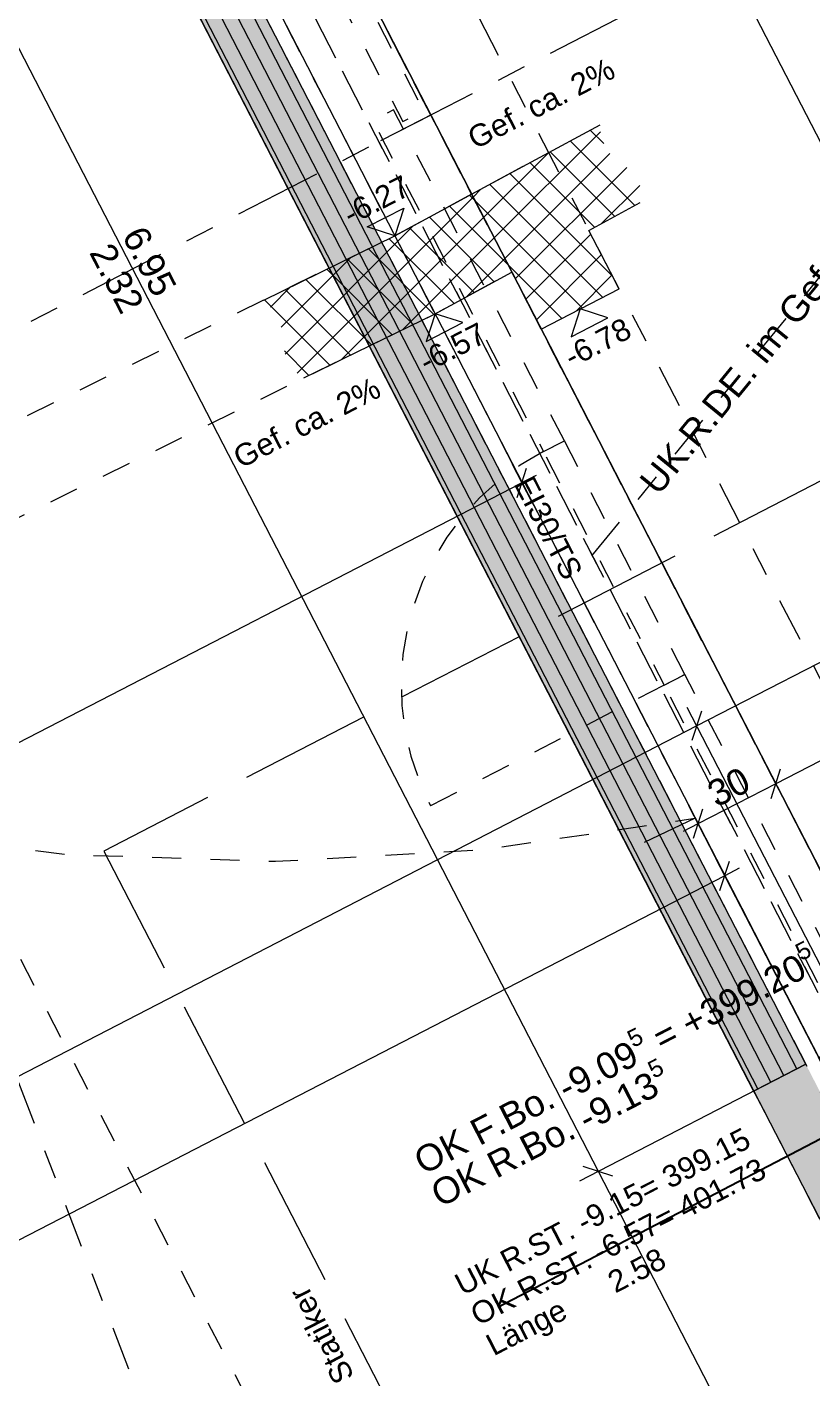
# Model space of a CAD drawing. Header units: metres. Extents: x 2688579.7 to 2688666, y 1281656.9 to 1281721.4.
# Drawn here: x 2688623.406 to 2688626.093, y 1281679.49 to 1281684.114 of the extents above; entities that cross this region are included whole.
import ezdxf

# ---------------------------------------------------------------- set-up
doc = ezdxf.new("R2010")
doc.units = ezdxf.units.M
for name, pattern in [('Achsen 1_200', [0.15000000000000002, 0.07500000000000001, -0.025, 0, -0.05]), ('Punkt 1mm', [0.05, 0, -0.05]), ('Strich 1_0.5mm', [0.07500000000000001, 0.05, -0.025]), ('Strich 2_1mm', [0.15000000000000002, 0.1, -0.05]), ('Strich 9_3mm', [0.6, 0.45, -0.15]), ('Strichpunkt 3_1_1mm Achsen', [0.25, 0.15, -0.05, 0, -0.05]), ('Strichpunkt 6_2_2mm Schnitt', [0.5, 0.3, -0.1, 0, -0.1])]:
    doc.linetypes.add(name, pattern=pattern)
for name, color, linetype in [('00 11 Geometer', 7, 'Continuous'), ('00 70 Hilfskonstruktionen', 7, 'Continuous'), ('00 73 Schnittlinien', 7, 'Continuous'), ('00 80 Plangrafik', 7, 'Continuous'), ('01 13 IW tragend', 7, 'Continuous'), ('02 11 Fundamente', 7, 'Continuous'), ('02 12 Unterzüge_Deckenabsätze', 7, 'Continuous'), ('03 14 Rampen', 7, 'Continuous'), ('07 12 Bemassung innen', 7, 'Continuous'), ('07 13 Höhenkoten', 7, 'Continuous'), ('08 11 Beschriftung allgemein', 7, 'Continuous'), ('09 11 Raumdefinitionen.SIA 416', 7, 'Continuous')]:
    doc.layers.add(name, color=color, linetype=linetype)
doc.styles.add('ERSTELLTER_STIL_1', font='arial.ttf')
doc.styles.add('ERSTELLTER_STIL_2', font='')
doc.styles.get("Standard").update_dxf_attribs({"font": 'arial.ttf'})
doc.styles.get('ERSTELLTER_STIL_2').set_extended_font_data('Arial', italic=True)
doc.dimstyles.new('ERSTELLTER_STIL__1', dxfattribs={"dimtxt": 0.08999999761581422, "dimasz": 0.07125000000000001, "dimexe": 0.18, "dimexo": 0.0625, "dimgap": 0.09, "dimtad": 1, "dimzin": 0, "dimdsep": 46, "dimtxsty": 'ERSTELLTER_STIL_2', "dimblk": 'ARROWHEAD_6', "dimblk1": 'ARROWHEAD_6', "dimblk2": 'ARROWHEAD_6', "dimcen": 0.09, "dimse1": 1, "dimse2": 1, "dimclrd": 256, "dimclre": 256, "dimclrt": 256, "dimazin": 0, "dimtfac": 1, "dimtdec": 4, "dimtmove": 0, "dimatfit": 3, "dimfxl": 1, "dimtolj": 1, "dimtzin": 0, "dimarcsym": 0})
doc.dimstyles.new('ERSTELLTER_STIL__19', dxfattribs={"dimtxt": 0.18, "dimasz": 0.1824, "dimexe": 0.18, "dimexo": 0.0625, "dimgap": 0.09, "dimtad": 0, "dimtih": 1, "dimtoh": 1, "dimdec": 4, "dimzin": 0, "dimdsep": 46, "dimtxsty": 'Standard', "dimcen": 0.09, "dimadec": 0, "dimazin": 0, "dimtfac": 1, "dimtdec": 4, "dimtmove": 0, "dimatfit": 3, "dimldrblk": 'ARROWHEAD_12', "dimfxl": 1, "dimtolj": 1, "dimtzin": 0, "dimarcsym": 0})
doc.dimstyles.new('ERSTELLTER_STIL__2', dxfattribs={"dimtxt": 0.08999999761581422, "dimasz": 0.07125000000000001, "dimexe": 0.18, "dimexo": 0.05, "dimgap": 0.09, "dimtad": 1, "dimzin": 0, "dimdsep": 46, "dimtxsty": 'ERSTELLTER_STIL_1', "dimblk": 'ARROWHEAD_6', "dimblk1": 'ARROWHEAD_6', "dimblk2": 'ARROWHEAD_6', "dimcen": 0.09, "dimclrd": 7, "dimclre": 7, "dimclrt": 7, "dimazin": 0, "dimtfac": 1, "dimtdec": 4, "dimtmove": 0, "dimatfit": 3, "dimfxl": 1, "dimtolj": 1, "dimtzin": 0, "dimarcsym": 0})
pattern_1 = [(44.99999999999999, (-190.4483196355036, -7.138988810048026), (-0.05303300858899104, 0.05303300858899108), []), (135.0000000000002, (-190.4483196355036, -7.138988810048026), (0.0530330085889909, 0.05303300858899123), [])]

# ---------------------------------------------------------------- blocks, each defined once
blk = doc.blocks.new('*D110')
at = {"layer": '07 12 Bemassung innen', "color": 7, "linetype": 'Continuous', "lineweight": 5, "transparency": 16777216}
for p, q in [((227.3783098415156, 29.83411601767645), (233.2878005992614, 32.88388098017178)), ((223.2904505576122, 27.72445707636765), (227.3783098415156, 29.83411601767644)), ((224.4828210036997, 25.4140160366102), (223.2582046885221, 27.78693948655546)), ((219.0591285540936, 25.54076001677718), (223.2904505576122, 27.72445707636765))]:
    blk.add_line(p, q, dxfattribs=at)
at = {"layer": '07 12 Bemassung innen', "color": 7, "linetype": 'Continuous', "lineweight": 18, "transparency": 16777216}
for p, q in [((227.3944359967678, 29.88463776662464), (227.3621836862635, 29.78359426872826)), ((223.3065767128643, 27.77497882531584), (223.27432440236, 27.67393532741946))]:
    blk.add_line(p, q, dxfattribs=at)
at = {"layer": '07 12 Bemassung innen', "color": 7, "lineweight": 18, "transparency": 16777216, "insert": (225.2197320162896, 28.74037471164831), "char_height": 0.08999999761581422, "attachment_point": 7, "rotation": 27.29731528547218, "style": 'ERSTELLTER_STIL_1'}
blk.add_mtext('\\A1;{\\pql;\\fArial|b0|i0|c0|p38;4.60}', dxfattribs=at)
blk = doc.blocks.new('ARROWHEAD_6')
at = {"color": 0, "linetype": 'Continuous', "lineweight": 0}
for p, q in [((0, 0), (-1, 0)), ((-0.5, -0.5), (0.5, 0.5))]:
    blk.add_line(p, q, dxfattribs=at)
blk = doc.blocks.new('*D111')
at = {"layer": '07 12 Bemassung innen', "color": 7, "linetype": 'Continuous', "lineweight": 5, "transparency": 16777216}
for p, q in [((233.2878005992614, 32.88388098017178), (240.8856666908548, 36.80498124849881)), ((233.9298526917144, 31.63978481112208), (233.2555547301713, 32.94636339035959)), ((227.3783098415156, 29.83411601767645), (233.2878005992614, 32.88388098017178)), ((227.4105557106057, 29.77163360748863), (225.8878569220695, 32.72214767278322))]:
    blk.add_line(p, q, dxfattribs=at)
at = {"layer": '07 12 Bemassung innen', "color": 7, "linetype": 'Continuous', "lineweight": 18, "transparency": 16777216}
for p, q in [((233.3039267545135, 32.93440272911997), (233.2716744440092, 32.83335923122359)), ((227.3944359967678, 29.88463776662464), (227.3621836862635, 29.78359426872826))]:
    blk.add_line(p, q, dxfattribs=at)
at = {"layer": '07 12 Bemassung innen', "color": 7, "lineweight": 18, "transparency": 16777216, "insert": (230.2184070371142, 31.32008666355038), "char_height": 0.08999999761581422, "attachment_point": 7, "rotation": 27.29731528547218, "style": 'ERSTELLTER_STIL_1'}
blk.add_mtext('\\A1;{\\pql;\\fArial|b0|i0|c0|p38;6.65}', dxfattribs=at)
blk = doc.blocks.new('*D112')
at = {"layer": '07 12 Bemassung innen', "color": 7, "linetype": 'Continuous', "lineweight": 5, "transparency": 16777216}
for p, q in [((240.8856666908548, 36.80498124849881), (246.1277193206073, 39.51029530975206)), ((241.527718849225, 35.56088495172227), (240.8534208217647, 36.86746365868662)), ((233.2878005992614, 32.88388098017178), (240.8856666908548, 36.80498124849881))]:
    blk.add_line(p, q, dxfattribs=at)
at = {"layer": '07 12 Bemassung innen', "color": 7, "linetype": 'Continuous', "lineweight": 18, "transparency": 16777216}
for p, q in [((240.9017928461069, 36.855502997447), (240.8695405356026, 36.75445949955063)), ((233.3039267545135, 32.93440272911997), (233.2716744440092, 32.83335923122359))]:
    blk.add_line(p, q, dxfattribs=at)
at = {"layer": '07 12 Bemassung innen', "color": 7, "lineweight": 18, "transparency": 16777216, "insert": (236.9720854617837, 34.80551927896156), "char_height": 0.08999999761581422, "attachment_point": 7, "rotation": 27.29731528547218, "style": 'ERSTELLTER_STIL_1'}
blk.add_mtext('\\A1;{\\pql;\\fArial|b0|i0|c0|p38;8.55}', dxfattribs=at)
blk = doc.blocks.new('*D199')
at = {"layer": '07 12 Bemassung innen', "color": 7, "linetype": 'Continuous', "lineweight": 5, "transparency": 16777216}
for p, q in [((234.987255105768, 32.41054886977534), (231.8002669583779, 38.58593501584942)), ((235.0497375154647, 32.44279473981705), (234.0158634036536, 31.909233847867)), ((235.2165591238365, 31.96622940860028), (234.987255105768, 32.41054886977534)), ((235.2790415335332, 31.998475278642), (234.2451675799462, 31.46491446834808)), ((237.0051177236411, 28.50056229975977), (235.2165591238365, 31.96622940860029))]:
    blk.add_line(p, q, dxfattribs=at)
at = {"layer": '07 12 Bemassung innen', "color": 7, "linetype": 'Continuous', "lineweight": 18, "transparency": 16777216}
for p, q in [((234.9367333565742, 32.42667502425799), (235.0377768549618, 32.39442271529269)), ((235.1660373746427, 31.98235556308293), (235.2670808730303, 31.95010325411764))]:
    blk.add_line(p, q, dxfattribs=at)
at = {"layer": '07 12 Bemassung innen', "color": 7, "lineweight": 18, "transparency": 16777216, "insert": (235.0865808825802, 32.25733579710778), "char_height": 0.08999999761581422, "attachment_point": 7, "rotation": 297.29731615814643, "style": 'ERSTELLTER_STIL_1'}
blk.add_mtext('\\A1;{\\pql;\\fArial|b0|i0|c0|p38;50}', dxfattribs=at)
blk = doc.blocks.new('*D200')
at = {"layer": '07 12 Bemassung innen', "color": 7, "linetype": 'Continuous', "lineweight": 5, "transparency": 16777216}
for p, q in [((231.8627493680746, 38.61818088589112), (231.0954670252013, 38.22220245238162)), ((234.987255105768, 32.41054886977534), (231.8002669583779, 38.58593501584942)), ((235.0497375154647, 32.44279473981705), (234.0158634036536, 31.909233847867))]:
    blk.add_line(p, q, dxfattribs=at)
at = {"layer": '07 12 Bemassung innen', "color": 7, "linetype": 'Continuous', "lineweight": 18, "transparency": 16777216}
for p, q in [((231.7497452091841, 38.60206117033206), (231.8507887075717, 38.56980886136677)), ((234.9367333565742, 32.42667502425799), (235.0377768549618, 32.39442271529269))]:
    blk.add_line(p, q, dxfattribs=at)
at = {"layer": '07 12 Bemassung innen', "color": 7, "lineweight": 18, "transparency": 16777216, "char_height": 0.08999999761581422, "attachment_point": 7, "rotation": 297.29731615814643, "style": 'ERSTELLTER_STIL_1'}
for s, insert in [('\\A1;{\\pql;\\fArial|b0|i0|c0|p38;6.95}', (233.354849192288, 35.61289013585665)), ('\\A1;{\\pql;\\fArial|b0|i0|c0|p38;2.32}', (233.2428807170777, 35.55510553827267))]:
    blk.add_mtext(s, dxfattribs=dict(at, insert=insert))
blk = doc.blocks.new('*D201')
at = {"layer": '07 12 Bemassung innen', "color": 7, "linetype": 'Continuous', "lineweight": 5, "transparency": 16777216}
for p, q in [((229.7820342401431, 42.49663872459929), (229.6444487238214, 42.7632364187543)), ((229.8445166498398, 42.528884594641), (229.7195518304464, 42.46439285455759)), ((231.8002669583779, 38.58593501584942), (229.7820342401431, 42.49663872459929)), ((234.987255105768, 32.41054886977534), (231.8002669583779, 38.58593501584942))]:
    blk.add_line(p, q, dxfattribs=at)
at = {"layer": '07 12 Bemassung innen', "color": 7, "linetype": 'Continuous', "lineweight": 18, "transparency": 16777216}
for p, q in [((229.7315124909493, 42.51276487908194), (229.8325559893369, 42.48051257011664)), ((231.7497452091841, 38.60206117033206), (231.8507887075717, 38.56980886136677))]:
    blk.add_line(p, q, dxfattribs=at)
at = {"layer": '07 12 Bemassung innen', "color": 7, "lineweight": 18, "transparency": 16777216, "insert": (230.7522387553067, 40.65593506614773), "char_height": 0.08999999761581422, "attachment_point": 7, "rotation": 297.29731615814643, "style": 'ERSTELLTER_STIL_1'}
blk.add_mtext('\\A1;{\\pql;\\fArial|b0|i0|c0|p38;4.40}', dxfattribs=at)
blk = doc.blocks.new('*D253')
at = {"layer": '07 12 Bemassung innen', "color": 7, "linetype": 'Continuous', "lineweight": 5, "transparency": 16777216}
for p, q in [((246.1320045060726, 39.17490660819674), (241.1565435321994, 36.60717484593005)), ((241.1242976621576, 36.66965725562672), (241.775664236972, 35.40751257980838)), ((241.1565435321994, 36.60717484593006), (240.8899519175262, 36.46959246710231)), ((240.8577060474845, 36.53207487679899), (241.5090704681907, 35.26993437496863)), ((240.8899519175262, 36.4695924671023), (233.5586846151991, 32.68607813371619))]:
    blk.add_line(p, q, dxfattribs=at)
at = {"layer": '07 12 Bemassung innen', "color": 7, "linetype": 'Continuous', "lineweight": 18, "transparency": 16777216}
for p, q in [((241.1404173777167, 36.55665309673626), (241.172669686682, 36.65769659512387)), ((240.8738257630436, 36.4190707179085), (240.9060780720089, 36.52011421629611))]:
    blk.add_line(p, q, dxfattribs=at)
at = {"layer": '07 12 Bemassung innen', "color": 7, "lineweight": 18, "transparency": 16777216, "insert": (240.9543010669429, 36.52305742429411), "char_height": 0.08999999761581422, "attachment_point": 7, "rotation": 27.297316158146444, "style": 'ERSTELLTER_STIL_1'}
blk.add_mtext('\\A1;{\\pql;\\fArial|b0|i0|c0|p38;30}', dxfattribs=at)
blk = doc.blocks.new('*D254')
at = {"layer": '07 12 Bemassung innen', "color": 7, "linetype": 'Continuous', "lineweight": 18, "transparency": 16777216}
for p, q in [((240.8738257630436, 36.4190707179085), (240.9060780720089, 36.52011421629611)), ((233.5425584607165, 32.63555638452238), (233.5748107696817, 32.73659988290999))]:
    blk.add_line(p, q, dxfattribs=at)
at = {"layer": '07 12 Bemassung innen', "color": 7, "linetype": 'Continuous', "lineweight": 5, "transparency": 16777216}
for p, q in [((240.8899519175262, 36.4695924671023), (233.5586846151991, 32.68607813371619)), ((233.5264387451574, 32.74856054341286), (234.1778052476878, 31.48641600765827)), ((233.5586846151991, 32.68607813371619), (233.2920858856553, 32.54849208305188))]:
    blk.add_line(p, q, dxfattribs=at)
at = {"layer": '07 12 Bemassung innen', "color": 7, "lineweight": 18, "transparency": 16777216, "insert": (237.1096700704393, 34.53892345645551), "char_height": 0.08999999761581422, "attachment_point": 7, "rotation": 27.297316158146444, "style": 'ERSTELLTER_STIL_1'}
blk.add_mtext('\\A1;{\\pql;\\fArial|b0|i0|c0|p38;8.25}', dxfattribs=at)
blk = doc.blocks.new('*D255')
at = {"layer": '07 12 Bemassung innen', "color": 7, "linetype": 'Continuous', "lineweight": 5, "transparency": 16777216}
for p, q in [((233.5264387451574, 32.74856054341286), (234.1778052476878, 31.48641600765827)), ((233.5586846151991, 32.68607813371619), (233.2920858856553, 32.54849208305188)), ((233.2598400156135, 32.61097449274855), (233.9112043106801, 31.34883423436844)), ((233.2920858856553, 32.54849208305188), (233.2420999578979, 32.52269538701851))]:
    blk.add_line(p, q, dxfattribs=at)
at = {"layer": '07 12 Bemassung innen', "color": 7, "linetype": 'Continuous', "lineweight": 18, "transparency": 16777216}
for p, q in [((233.5425584607165, 32.63555638452238), (233.5748107696817, 32.73659988290999)), ((233.3082120401379, 32.59901383224568), (233.2759597311726, 32.49797033385807))]:
    blk.add_line(p, q, dxfattribs=at)
at = {"layer": '07 12 Bemassung innen', "color": 7, "lineweight": 18, "transparency": 16777216, "insert": (233.3564385925072, 32.60195887616197), "char_height": 0.08999999761581422, "attachment_point": 7, "rotation": 27.297316158146444, "style": 'ERSTELLTER_STIL_1'}
blk.add_mtext('\\A1;{\\pql;\\fArial|b0|i0|c0|p38;30}', dxfattribs=at)
blk = doc.blocks.new('*D260')
at = {"layer": '07 12 Bemassung innen', "color": 7, "linetype": 'Continuous', "lineweight": 5, "transparency": 16777216}
for p, q in [((227.6075107744402, 41.71200747692961), (229.7633259227796, 37.53471205414809)), ((229.7008435130829, 37.50246618410638), (230.740011695004, 38.03875923535676)), ((229.7633259227796, 37.53471205414809), (232.9503118648014, 31.35933018138791))]:
    blk.add_line(p, q, dxfattribs=at)
at = {"layer": '07 12 Bemassung innen', "color": 7, "linetype": 'Continuous', "lineweight": 18, "transparency": 16777216}
for p, q in [((229.8138476719734, 37.51858589966545), (229.7128041735858, 37.55083820863074)), ((233.0008336139952, 31.34320402690527), (232.8997901156076, 31.37545633587057))]:
    blk.add_line(p, q, dxfattribs=at)
at = {"layer": '07 12 Bemassung innen', "color": 7, "lineweight": 18, "transparency": 16777216, "char_height": 0.08999999761581422, "attachment_point": 7, "rotation": 297.29731615814643, "style": 'ERSTELLTER_STIL_1'}
for s, insert in [('\\A1;{\\pql;\\fArial|b0|i0|c0|p38;6.95}', (231.3179070540056, 34.56166931081228)), ('\\A1;{\\pql;\\fArial|b0|i0|c0|p38;2.32}', (231.2059385787953, 34.5038847132283))]:
    blk.add_mtext(s, dxfattribs=dict(at, insert=insert))
blk = doc.blocks.new('*D261')
at = {"layer": '07 12 Bemassung innen', "color": 7, "linetype": 'Continuous', "lineweight": 5, "transparency": 16777216}
for p, q in [((229.7633259227796, 37.53471205414809), (232.9503118648014, 31.35933018138791)), ((232.8878294551047, 31.3270843113462), (233.6604057633036, 31.72579485007901)), ((232.9503118648014, 31.35933018138792), (235.1057586040667, 27.18274862015445))]:
    blk.add_line(p, q, dxfattribs=at)
at = {"layer": '07 12 Bemassung innen', "color": 7, "linetype": 'Continuous', "lineweight": 18, "transparency": 16777216}
for p, q in [((233.0008336139952, 31.34320402690527), (232.8997901156076, 31.37545633587057)), ((235.1562803532605, 27.1666224656718), (235.0552368548729, 27.1988747746371))]:
    blk.add_line(p, q, dxfattribs=at)
at = {"layer": '07 12 Bemassung innen', "color": 7, "lineweight": 18, "transparency": 16777216, "insert": (233.9891233973141, 29.38568758345282), "char_height": 0.08999999761581422, "attachment_point": 7, "rotation": 297.29731615814643, "style": 'ERSTELLTER_STIL_1'}
blk.add_mtext('\\A1;{\\pql;\\fArial|b0|i0|c0|p38;4.70}', dxfattribs=at)
blk = doc.blocks.new('*D262')
at = {"layer": '07 12 Bemassung innen', "color": 7, "linetype": 'Continuous', "lineweight": 5, "transparency": 16777216}
for p, q in [((232.9503118648014, 31.35933018138792), (235.1057586040667, 27.18274862015445)), ((235.04327619437, 27.15050275011274), (235.815852625266, 27.54921335216699)), ((235.1057586040667, 27.18274862015445), (237.8114607751338, 21.93994415089592)), ((237.7489783654372, 21.90769828085421), (237.8739431848305, 21.97219002093763)), ((237.8114607751338, 21.93994415089592), (237.9719735504329, 21.62892060044389))]:
    blk.add_line(p, q, dxfattribs=at)
at = {"layer": '07 12 Bemassung innen', "color": 7, "linetype": 'Continuous', "lineweight": 18, "transparency": 16777216}
for p, q in [((235.1562803532605, 27.1666224656718), (235.0552368548729, 27.1988747746371)), ((237.8619825243276, 21.92381799641327), (237.76093902594, 21.95607030537857))]:
    blk.add_line(p, q, dxfattribs=at)
at = {"layer": '07 12 Bemassung innen', "color": 7, "lineweight": 18, "transparency": 16777216, "insert": (236.4196978524803, 24.67599456820682), "char_height": 0.08999999761581422, "attachment_point": 7, "rotation": 297.29731615814643, "style": 'ERSTELLTER_STIL_1'}
blk.add_mtext('\\A1;{\\pql;\\fArial|b0|i0|c0|p38;5.90}', dxfattribs=at)
blk = doc.blocks.new('*D328')
at = {"layer": '07 12 Bemassung innen', "color": 7, "linetype": 'Continuous', "lineweight": 5, "transparency": 16777216}
for p, q in [((226.2676713932893, 32.74935834034264), (227.9507855563897, 29.48788436651314)), ((233.3515772171023, 32.43325982573125), (233.9112050057996, 31.34883459309824)), ((233.3838221096322, 32.37077691157079), (227.9185406638598, 29.5503672806736)), ((233.4338084409606, 32.39657282559472), (233.3838221096322, 32.37077691157079)), ((227.9185406638598, 29.5503672806736), (227.2964885406623, 29.22935146170905))]:
    blk.add_line(p, q, dxfattribs=at)
at = {"layer": '07 12 Bemassung innen', "color": 7, "linetype": 'Continuous', "lineweight": 18, "transparency": 16777216}
for p, q in [((233.3676951647626, 32.32025541466925), (233.3999490545018, 32.42129840847232)), ((227.9024137189902, 29.49984578377206), (227.9346676087294, 29.60088877757514))]:
    blk.add_line(p, q, dxfattribs=at)
at = {"layer": '07 12 Bemassung innen', "color": 7, "lineweight": 18, "transparency": 16777216, "insert": (230.5365325820792, 30.92166204579019), "char_height": 0.08999999761581422, "attachment_point": 7, "rotation": 27.29641979268684, "style": 'ERSTELLTER_STIL_1'}
blk.add_mtext('\\A1;{\\pql;\\fArial|b0|i0|c0|p38;6.15}', dxfattribs=at)
blk = doc.blocks.new('*D628')
at = {"layer": '07 12 Bemassung innen', "color": 253, "linetype": 'Continuous', "lineweight": 13, "true_color": 0x9f9f9f, "transparency": 16777216}
for p, q in [((227.5798729933211, 31.07881488222858), (232.6897127083291, 33.71579546392243)), ((227.6121178856769, 31.01633196797825), (227.5476281009653, 31.14129779647891)), ((227.5959999383315, 31.12933637908517), (227.5637460483107, 31.02829338537198)), ((223.1366214157681, 28.78583334404555), (227.5798729933211, 31.07881488222858)), ((223.1688663081239, 28.72335042979522), (223.1043765234124, 28.84831625829588)), ((223.1527483607786, 28.83635484090214), (223.1204944707577, 28.73531184718896)), ((218.6933698382152, 26.49285180586254), (223.1366214157681, 28.78583334404555))]:
    blk.add_line(p, q, dxfattribs=at)
at = {"layer": '07 12 Bemassung innen', "color": 253, "lineweight": 13, "true_color": 0x9f9f9f, "transparency": 16777216, "insert": (225.2435984130112, 29.89341406995816), "char_height": 0.08999999761581422, "attachment_point": 7, "rotation": 27.29641963300968, "style": 'ERSTELLTER_STIL_2'}
blk.add_mtext('\\A1;{\\pql;\\fArial|b0|i1|c0|p38;5.00}', dxfattribs=at)
blk = doc.blocks.new('*D629')
at = {"layer": '07 12 Bemassung innen', "color": 253, "linetype": 'Continuous', "lineweight": 13, "true_color": 0x9f9f9f, "transparency": 16777216}
for p, q in [((232.7219576006848, 33.65331254967211), (232.6574678159733, 33.77827837817276)), ((232.6735857633186, 33.66527396706584), (232.7058396533395, 33.76631696077903)), ((227.5798729933211, 31.07881488222858), (232.6897127083291, 33.71579546392243)), ((232.6897127083291, 33.71579546392243), (232.7396990397293, 33.74159137780706)), ((227.6121178856769, 31.01633196797825), (227.5476281009653, 31.14129779647891)), ((227.5959999383315, 31.12933637908517), (227.5637460483107, 31.02829338537198))]:
    blk.add_line(p, q, dxfattribs=at)
at = {"layer": '07 12 Bemassung innen', "color": 253, "lineweight": 13, "true_color": 0x9f9f9f, "transparency": 16777216, "insert": (230.0201440592917, 32.35839512989659), "char_height": 0.08999999761581422, "attachment_point": 7, "rotation": 27.29641963300968, "style": 'ERSTELLTER_STIL_2'}
blk.add_mtext('\\A1;{\\pql;\\fArial|b0|i1|c0|p38;5.75}', dxfattribs=at)
blk = doc.blocks.new('ARROWHEAD_12')
at = {"color": 0, "linetype": 'Continuous', "lineweight": 0}
blk.add_line((0, 0), (-1, 0), dxfattribs=at)
at = {"color": 0, "linetype": 'Continuous', "lineweight": 0, "const_width": 0.25, "flags": 128}
for points in [[(-0.125, 0, 0.414213562373095), (0, -0.125)], [(0.125, 0, 0.414213562373095), (0, 0.125)]]:
    blk.add_lwpolyline(points, format="xyb", dxfattribs=at)
at = {"color": 0, "linetype": 'Continuous', "lineweight": 0}
blk.add_circle((0, 0), 0.25, dxfattribs=at)
blk = doc.blocks.new('A$C08e27e3d')
at = {"layer": '00 80 Plangrafik', "linetype": 'Continuous', "lineweight": 0, "true_color": 0x0f0f0f}
blk.add_hatch(color=250, dxfattribs=at).paths.add_polyline_path([(32.19410589798574, 45.50238584038704), (32.39547905430732, 45.54828911053504), (38.07649827877904, 34.54003433184447), (38.38656501445837, 34.70005016738575), (38.47828517563073, 34.52232168898538), (38.16821843995146, 34.36230585344411), (48.07383409809492, 15.16794361032577), (47.89610561969457, 15.07622344915337)])
at = {"layer": '00 80 Plangrafik', "linetype": 'Continuous', "lineweight": 13}
h = blk.add_hatch(dxfattribs=at)
h.set_pattern_fill('HORIZONTAL_1_0MM_0001', color=8, style=0, pattern_type=2)
h.set_pattern_definition([(297.2964197926859, (42.84372416269247, 25.08314751421893), (0.04443229451410823, 0.0229297013546088), [])])
h.paths.add_polyline_path([(43.03411466874044, 24.49496266134968), (43.21281837072155, 24.58718437895846), (40.02592880792599, 30.76261655961409), (39.84722510594472, 30.6703948420052)])
at = {"layer": '02 12 Unterzüge_Deckenabsätze', "linetype": 'Continuous', "lineweight": 13, "true_color": 0x3494fd}
h = blk.add_hatch(dxfattribs=at)
h.set_pattern_fill('BETON_0001', color=150, style=0, pattern_type=2)
h.set_pattern_definition(pattern_1)
h.paths.add_polyline_path([(42.06905723263029, 27.56481814544286), (42.20666460390629, 27.29817809678807), (42.20667607005558, 27.29818429747662), (42.30733447352284, 27.10323841617206), (42.57389874310172, 27.24087629124854), (42.47064499276107, 27.44084862492147), (42.64662421643291, 27.53595814229872, 0.3602274384979282), (42.57781846162152, 27.66927704590895, -0.2488720892897983), (42.50901270681015, 27.80259594951917)])
h = blk.add_hatch(dxfattribs=at)
h.set_pattern_fill('BETON_0001', color=150, style=0, pattern_type=2)
h.set_pattern_definition(pattern_1)
h.paths.add_polyline_path([(41.3573504039197, 27.20237821749715, -0.188062728994766), (41.42617199463717, 27.06902857013535, 0.2939382903977063), (41.49499358535465, 26.93567892277356), (41.94423996585593, 27.15543720647977), (42.20669629535382, 27.29811668008914), (42.06905718452902, 27.56481823359446), (41.80659718292716, 27.42213678585063)])
at = {"layer": '00 11 Geometer', "color": 250, "linetype": 'Continuous', "lineweight": 13, "true_color": 0x3f3f3f}
blk.add_open_spline([(61.10243485247656, 48.48420281692729), (56.77352997377159, 47.34081434957805), (52.4635852428363, 46.16539965738131), (48.13468036413133, 45.02201119003207), (44.67800041448561, 44.10900244983433), (41.2023603170702, 43.22801993448409), (37.74568036742448, 42.31501119428635), (37.74568036742448, 42.31501119428635), (36.51101375635653, 46.29834470393457), (35.89368042427986, 48.29001137435757), (35.89368042427986, 48.29001137435757), (32.77968142585769, 46.72534450430744), (31.22268144538566, 45.94301117149502), (31.22268144538566, 45.94301117149502), (21.44268032567516, 43.82167784365215), (16.55268032368213, 42.76101117565617), (16.55268032368213, 42.76101117565617), (7.358013710788782, 41.1450112190409), (2.760680377799417, 40.33701121977851), (2.760680377799417, 40.33701121977851), (2.852681969608511, 38.82034512477316), (2.898681985064741, 38.06201179612749), (2.898681985064741, 38.06201179612749), (4.857346937842067, 28.42001115491934), (5.836680270116176, 23.59901115422458), (5.836680270116176, 23.59901115422458), (7.250013421140011, 21.69701122663304), (7.95668008768871, 20.74601122418739), (7.95668008768871, 20.74601122418739), (10.0486806438671, 18.48401050067827), (11.09468064675048, 17.35301049550385), (11.09468064675048, 17.35301049550385), (13.36067895529732, 15.25367757499539), (14.49367895102068, 14.20401090647415), (14.49367895102068, 14.20401090647415), (16.14301102872878, 13.00001188282244), (16.96767767410665, 12.39801188566111), (16.96767767410665, 12.39801188566111), (20.31968006337001, 9.776678227431553), (21.99568005822539, 8.466011565954837), (21.99568005822539, 8.466011565954837), (24.63768051177203, 6.944010933473187), (25.95868050524905, 6.183010929807502), (25.95868050524905, 6.183010929807502), (28.60930300305984, 5.333717593874063), (29.84025381909623, 4.957434972593042), (31.07120463935598, 4.581152350021007), (32.39626387633277, 4.285094314451996), (33.81543054463282, 4.069260977519157), (35.23459722133293, 3.853427639308798), (36.52668118368777, 3.744678008936125), (37.69168119490087, 3.743011342904943), (38.85668119028151, 3.741344676896411), (39.77044249357601, 3.744428238438006), (40.43296699630037, 3.752262269690114), (41.09549149855911, 3.760096300936716), (41.95790802579259, 3.796513086969954), (43.020216845292, 3.861512388413253), (44.08252568015769, 3.926511690796765), (45.41718103768528, 4.05617725272498), (47.02418104823619, 4.250510583476576), (49.43468106569662, 4.542010579801577), (51.84518209969565, 4.833511419904831), (54.25568211622476, 5.125011425543057), (54.25568211622476, 5.125011425543057), (66.34501369887903, 7.421677856550964), (72.38968036588221, 8.570011189750808), (72.38968036588221, 8.570011189750808), (76.09901367299199, 9.525344516228365), (77.9536803381884, 10.00301118226111), (77.9536803381884, 10.00301118226111), (81.43301373099848, 12.11901121547766), (83.17268039923101, 13.17701121706836), (83.17268039923101, 13.17701121706836), (79.77201372868126, 18.68234452860381), (78.0716803985083, 21.43501119579509), (77.2604064339207, 22.74838120428235), (76.44901363862618, 24.06167781058088), (75.63768030315578, 25.37501114358515), (75.63768030315578, 25.37501114358515), (73.88301371953781, 28.15701115348356), (73.00568038815572, 29.54801115215145), (71.2765175777854, 32.28957514030248), (69.54768033869505, 35.03134452163562), (67.81868033468663, 37.77301118833334), (67.81868033468663, 37.77301118833334), (61.10243485247656, 48.48420281692729), (61.10243485247656, 48.48420281692729)], degree=3, knots=[0, 0, 0, 0, 1, 1, 1, 2, 2, 2, 3, 3, 3, 4, 4, 4, 5, 5, 5, 6, 6, 6, 7, 7, 7, 8, 8, 8, 9, 9, 9, 10, 10, 10, 11, 11, 11, 12, 12, 12, 13, 13, 13, 14, 14, 14, 15, 15, 15, 16, 16, 16, 17, 17, 17, 18, 18, 18, 19, 19, 19, 20, 20, 20, 21, 21, 21, 22, 22, 22, 23, 23, 23, 24, 24, 24, 25, 25, 25, 26, 26, 26, 27, 27, 27, 28, 28, 28, 29, 29, 29, 29], dxfattribs=at)
at = {"layer": '00 70 Hilfskonstruktionen', "color": 7, "linetype": 'Continuous', "lineweight": 5}
blk.add_line((41.92937909942077, 27.8354703208153), (41.75771881004391, 27.74688342218895), dxfattribs=at)
at = {"layer": '00 73 Schnittlinien', "color": 7, "linetype": 'Strichpunkt 6_2_2mm Schnitt', "lineweight": 13}
blk.add_line((67.13092145118668, 40.84096209043313), (38.30985946894012, 25.96758334071729), dxfattribs=at)
at = {"layer": '00 80 Plangrafik', "color": 150, "linetype": 'Continuous', "lineweight": 13, "true_color": 0x3494fd}
for p, q in [((42.47064499317329, 27.44084862242042), (42.64662421757765, 27.53595814398513)), ((42.57389874671867, 27.24087629199322), (42.47064499317329, 27.44084862242042)), ((42.20667607456517, 27.29818429907255), (42.30733447840365, 27.10323841891337))]:
    blk.add_line(p, q, dxfattribs=at)
at = {"layer": '00 80 Plangrafik', "color": 7, "linetype": 'Strich 1_0.5mm', "lineweight": 5}
for p, q in [((42.31546493631174, 26.68396205937178), (42.38655603412542, 26.72065069264755)), ((42.72821206066422, 25.88418720896777), (42.79930315847787, 25.9208758422436)), ((42.72821206117726, 25.88418720797413), (41.92843721077324, 25.47144008362159))]:
    blk.add_line(p, q, dxfattribs=at)
at = {"layer": '00 80 Plangrafik', "color": 254, "linetype": 'Continuous', "lineweight": 13, "true_color": 0xdfdfdf, "flags": 128}
blk.add_lwpolyline([(32.44582234338759, 45.55976492807202), (48.11826621769501, 15.19087365061888), (47.89610561969457, 15.07622344915337), (32.19410589798574, 45.50238584038704)], close=True, dxfattribs=at)
at = {"layer": '00 80 Plangrafik', "color": 7, "linetype": 'Strich 2_1mm', "lineweight": 5, "flags": 128}
for points in [[(32.19410589798574, 45.50238584038704), (32.39547905430732, 45.54828911053504), (38.07649827877904, 34.54003433184447), (38.38656501445837, 34.70005016738575), (38.47828517563073, 34.52232168898538), (38.16821843995146, 34.36230585344411), (48.07383409809492, 15.16794361032577), (47.89610561969457, 15.07622344915337)], [(38.34689482458643, 34.34110224243676), (43.34538408783149, 24.65559305815543), (43.52311183294896, 24.74731464021475), (38.52462256970389, 34.43282382449609)], [(40.23794492097994, 30.90579228074044), (41.83373198150571, 27.81365600090352), (41.90482307931947, 27.85034463417932), (40.30903601879368, 30.94248091401623)], [(42.38655605772425, 26.72065070482638), (41.80191520524929, 27.85350184476317), (41.73082410743561, 27.81681321148743), (42.31546495991057, 26.68396207155065)], [(42.79930315847787, 25.9208758422436), (42.38655603412553, 26.7206506926476), (42.31546493631186, 26.68396205937184), (42.72821206066422, 25.88418720896777)], [(43.38394403506422, 24.78802471349181), (42.79930318207641, 25.92087585442233), (42.72821208426285, 25.88418722114652), (43.31285293725054, 24.75133608021607)]]:
    blk.add_lwpolyline(points, close=True, dxfattribs=at)
blk.add_lwpolyline([(32.44582234338759, 45.55976492807202), (48.11826621769501, 15.19087365061888)], dxfattribs=at)
at = {"layer": '00 80 Plangrafik', "color": 253, "linetype": 'Strich 2_1mm', "lineweight": 13, "true_color": 0x9f9f9f, "flags": 128}
blk.add_lwpolyline([(46.25856800711355, 13.83716860784389), (29.98622893981798, 45.36666441357125)], dxfattribs=at)
at = {"layer": '00 80 Plangrafik', "color": 7, "linetype": 'Achsen 1_200', "lineweight": 5, "flags": 128}
blk.add_lwpolyline([(40.33612383711207, 30.92270087107533), (40.15839609257785, 30.83097928788589), (43.29952335641127, 24.74445696147727), (43.47725110094547, 24.83617854466674)], close=True, dxfattribs=at)
at = {"layer": '00 80 Plangrafik', "color": 8, "linetype": 'Continuous', "lineweight": 13, "flags": 128}
blk.add_lwpolyline([(43.03411466874044, 24.49496266134968), (43.21281837072155, 24.58718437895846), (40.02592880792599, 30.76261655961409), (39.84722510594472, 30.6703948420052)], close=True, dxfattribs=at)
at = {"layer": '00 80 Plangrafik', "color": 7, "linetype": 'Strich 1_0.5mm', "lineweight": 5}
blk.add_arc((42.72821206117726, 25.8841872079741), 0.9000000000000146, 117.2973152854777, 207.2973152854734, dxfattribs=at)
at = {"layer": '01 13 IW tragend', "color": 7, "linetype": 'Strichpunkt 3_1_1mm Achsen', "lineweight": 5, "flags": 128}
for points in [[(44.01900762545966, 24.4405776366101), (40.60271561208603, 31.060283196567)], [(40.33612399528468, 30.92270082178284), (43.75241600865832, 24.30299526182595)]]:
    blk.add_lwpolyline(points, dxfattribs=at)
at = {"layer": '02 11 Fundamente', "color": 7, "linetype": 'Strich 9_3mm', "lineweight": 5}
blk.add_lwpolyline([(42.6443596970488, 21.76188422326369), (46.19894327113317, 23.59626030652682), (44.36456720984916, 27.15084389913969), (40.80998363576464, 25.31646781587638)], close=True, dxfattribs=at)
at = {"layer": '02 12 Unterzüge_Deckenabsätze', "color": 7, "linetype": 'Strichpunkt 3_1_1mm Achsen', "lineweight": 5}
for p, q in [((44.76501059349499, 13.46026200898311), (32.44582234338759, 45.55976492807202)), ((42.4809153247584, 26.32639027342208), (45.01658631918858, 29.42865249479906))]:
    blk.add_line(p, q, dxfattribs=at)
at = {"layer": '02 12 Unterzüge_Deckenabsätze', "color": 150, "linetype": 'Continuous', "lineweight": 13, "true_color": 0x3494fd}
for p, q in [((42.06905708882456, 27.56481806617408), (42.50901270800273, 27.8025959472085)), ((42.30733447840365, 27.10323841891337), (42.57389874671867, 27.24087629199322))]:
    blk.add_line(p, q, dxfattribs=at)
at = {"layer": '02 12 Unterzüge_Deckenabsätze', "color": 150, "linetype": 'Continuous', "lineweight": 13, "true_color": 0x3494fd, "flags": 128}
for points in [[(41.3573504039197, 27.20237821749715), (41.80662574044646, 27.42207347456806), (42.24598241408779, 27.66100030987956)], [(41.49499358535465, 26.93567892277356), (41.94423997636244, 27.15543738177497), (42.20670774094731, 27.29812297055444)]]:
    blk.add_lwpolyline(points, dxfattribs=at)
at = {"layer": '02 12 Unterzüge_Deckenabsätze', "color": 150, "linetype": 'Strich 2_1mm', "lineweight": 13, "true_color": 0x3494fd, "flags": 128}
for points in [[(42.06905723263029, 27.56481814038921), (41.80659721341814, 27.4221366598171), (38.41545325510995, 25.76328729896478), (32.28166429033845, 22.42876810808082), (27.74251220214606, 20.08611619705005)], [(27.8801235035819, 19.81947870842649), (32.42213994433493, 22.16360884283004), (38.55309583381614, 25.49658775226512), (41.94424004035665, 27.15543736134974), (42.20669625546267, 27.2981167573857)]]:
    blk.add_lwpolyline(points, dxfattribs=at)
at = {"layer": '02 12 Unterzüge_Deckenabsätze', "color": 150, "linetype": 'Continuous', "lineweight": 13, "true_color": 0x3494fd, "flags": 128}
for points in [[(41.83703201785121, 27.51733867419832), (41.80662574044646, 27.42207347456806), (41.71136054081614, 27.45247975197284)], [(42.03950523998674, 27.12503108394493), (41.94424004035648, 27.15543736134968), (41.91383376295173, 27.06017216171936)], [(42.53588181219143, 27.14165107804855), (42.44061661256117, 27.1720573554533), (42.41021033515642, 27.07679215582298)]]:
    blk.add_lwpolyline(points, close=True, dxfattribs=at)
at = {"layer": '03 14 Rampen', "color": 7, "linetype": 'Continuous', "lineweight": 5}
blk.add_line((42.83478995929065, 25.42879935929063), (42.66018383894382, 25.34613621306647), dxfattribs=at)
at = {"layer": '03 14 Rampen', "color": 7, "linetype": 'Punkt 1mm', "lineweight": 5}
blk.add_arc((41.30799684996637, 33.28175439553784), 8.000000000000032, 200.2748958896546, 281.0023430995144, dxfattribs=at)
at = {"layer": '09 11 Raumdefinitionen.SIA 416', "color": 41, "linetype": 'Continuous', "lineweight": 0, "true_color": 0xffd6a8, "flags": 128}
for points in [[(38.58448279524274, 34.97098698534915), (40.60271545391342, 31.06028324585948), (40.33612394192909, 30.92270092516916), (43.52311183236571, 24.74731464134486), (43.75241600865826, 24.30299526182593), (43.61912263437566, 24.23420797083011), (45.40752222474924, 20.76884043162964), (63.89063596531076, 30.3065087249278), (64.02802803129464, 30.04027565693917), (62.89495798240418, 29.45554425562334), (63.67456793662151, 27.94484808294212), (64.58987968448349, 28.4172032327816), (65.55292709372463, 26.5510465781986), (66.0304952724972, 25.78466590371671), (72.28057802243802, 29.01007959132711), (69.62730042448231, 33.26804521318834), (61.27060663272349, 46.67882247416733)], [(16.47451567005839, 41.91908501703215), (22.51150793138606, 30.22083324866036), (27.05393993511493, 32.56499777829205), (31.66279631571456, 23.63413275632739), (27.12036436537963, 21.28996828555644), (32.16028094875981, 11.52381152222836), (36.07458947054508, 15.08512929063617), (38.56449111596044, 10.26029282885883), (52.42156935548317, 17.41136745431891), (52.67810706999555, 17.45750239607397), (51.57132359135829, 23.61187678711856), (45.41190866321637, 20.43325339703438), (45.27404026777964, 20.7004099428258), (43.48582569667263, 24.16541897167797), (43.48581507165062, 24.1654134885361), (43.25651806358434, 24.60973643650507), (43.52311183236571, 24.74731464134485), (40.33612383711207, 30.92270087107531), (38.1803088057527, 35.09999622330582), (40.08492262084656, 36.08292773730006), (37.7979666829994, 40.51399534249968), (34.9044018061621, 46.12020128076981)]]:
    blk.add_lwpolyline(points, close=True, dxfattribs=at)
at = {"layer": '02 12 Unterzüge_Deckenabsätze', "color": 7, "linetype": 'Continuous', "lineweight": 5, "insert": (43.70761432907952, 27.81094020034736), "char_height": 0.09000000000000001, "attachment_point": 5, "rotation": 50.73874408255836, "style": 'ERSTELLTER_STIL_1'}
blk.add_mtext('\\A1;{\\pqc;\\fArial|b0|i0|c0|p38;UK.R.DE. im Gef. -\\fArial|b0|i0|c0|p38;6.57\\fArial|b0|i0|c0|p38; - -\\fArial|b0|i0|c0|p38;6.50\\fArial|b0|i0|c0|p38; = \\fArial|b0|i0|c0|p38;401\\fArial|b0|i0|c0|p38;.\\fArial|b0|i0|c0|p38;73\\fArial|b0|i0|c0|p38; - \\fArial|b0|i0|c0|p38;401\\fArial|b0|i0|c0|p38;.\\fArial|b0|i0|c0|p38;80\\fArial|b0|i0|c0|p38;, d=30cm\\P\\pqc;\\fArial|b0|i0|c0|p38;}', dxfattribs=at)
at = {"layer": '02 12 Unterzüge_Deckenabsätze', "color": 150, "linetype": 'Continuous', "lineweight": 13, "true_color": 0x3494fd, "char_height": 0.07500000000000001, "attachment_point": 2, "style": 'ERSTELLTER_STIL_1'}
for s, insert, rotation in [('\\A1;{\\pqc;\\fArial|b0|i0|c0|p38;Gef. ca. 2%}', (42.29001030125045, 27.90874731008432), 27.297316158146444), ('\\A1;{\\pqc;\\fArial|b0|i0|c0|p38;-6.\\fArial|b0|i0|c0|p38;2\\fArial|b0|i0|c0|p38;7}', (41.72621487594282, 27.57803526085846), 27.299109698407975), ('\\A1;{\\pqc;\\fArial|b0|i0|c0|p38;-6.5\\fArial|b0|i0|c0|p38;7}', (41.98645199480683, 27.07380645778092), 27.297316158146444), ('\\A1;{\\pqc;\\fArial|b0|i0|c0|p38;-6.78}', (42.48275979460786, 27.09039188818836), 27.297316158146444), ('\\A1;{\\pqc;\\fArial|b0|i0|c0|p38;Gef. ca. 2%}', (41.48772565125307, 26.81642418109406), 27.297316158146444)]:
    blk.add_mtext(s, dxfattribs=dict(at, insert=insert, rotation=rotation))
at = {"layer": '07 13 Höhenkoten', "color": 7, "lineweight": 5, "char_height": 0.08999999761581422, "attachment_point": 7, "rotation": 27.29812009025817, "style": 'ERSTELLTER_STIL_1'}
for s, insert in [('\\A1;{\\pql;\\fArial|b0|i0|c0|p38;OK F.Bo. -9.09\\fArial|b0|i0|c0|p38;\\A1{\\H.66x;\\S5^  ;}\\fArial|b0|i0|c0|p38; = +399.20\\fArial|b0|i0|c0|p38;\\A1{\\H.66x;\\S5^  ;}}', (41.91521626878605, 24.18357584264394)), ('\\A1;{\\pql;\\fArial|b0|i0|c0|p38;OK R.Bo. -9.13\\fArial|b0|i0|c0|p38;\\A1{\\H.66x;\\S5^  ;}}', (41.97300243742339, 24.07160817823552))]:
    blk.add_mtext(s, dxfattribs=dict(at, insert=insert))
at = {"layer": '07 13 Höhenkoten', "color": 7, "linetype": 'Continuous', "lineweight": 5, "insert": (42.07887957302134, 23.713319837824), "char_height": 0.07500000000000001, "attachment_point": 4, "rotation": 27.297300000000043, "line_spacing_factor": 0.9308491883277149, "style": 'ERSTELLTER_STIL_1'}
blk.add_mtext('\\A1;{\\pql;\\pt0.46875;\\fArial|b0|i0|c0|p38;UK R.ST.^I\\fArial|b0|i0|c0|p38;-9.15\\fArial|b0|i0|c0|p38;= \\fArial|b0|i0|c0|p38;399.15\\P\\pql;\\pt0.46875;\\fArial|b0|i0|c0|p38;OK R.ST.^I\\fArial|b0|i0|c0|p38;-6.57\\fArial|b0|i0|c0|p38;= \\fArial|b0|i0|c0|p38;401.73\\P\\pql;\\pt0.46875;\\fArial|b0|i0|c0|p38;Länge      ^I\\fArial|b0|i0|c0|p38;2.58}', dxfattribs=at)
at = {"layer": '08 11 Beschriftung allgemein', "color": 7, "linetype": 'Continuous', "lineweight": 5, "insert": (42.21093642851301, 26.57375522582966), "char_height": 0.07500000000000001, "attachment_point": 7, "rotation": 297.29590062730733, "style": 'ERSTELLTER_STIL_1'}
blk.add_mtext('\\A1;{\\pql;\\fArial|b0|i0|c0|p38;EI30/TS}', dxfattribs=at)
at = {"layer": '08 11 Beschriftung allgemein', "color": 251, "linetype": 'Continuous', "lineweight": 5, "true_color": 0x4e4e4e, "insert": (41.5265596008023, 23.84410769128464), "char_height": 0.07500000000000001, "attachment_point": 9, "rotation": 117.29526495728479, "style": 'ERSTELLTER_STIL_1'}
blk.add_mtext('\\A1;{\\pqr;\\fArial|b0|i0|c0|p38;Fundament\\fArial|b0|i0|c0|p38;vertiefung Stützen\\fArial|b0|i0|c0|p38; gem. Angabe Statiker}', dxfattribs=at)
at = {"layer": '07 12 Bemassung innen', "color": 7, "linetype": 'Continuous', "lineweight": 5}
for base, p1, p2, angle, picture, middle, turn in [((39.33371460463951, 35.35764991455127), (40.60271545391342, 31.06028324585949), (45.13793119901564, 38.35308518833113), 117.297316158147, '*D201', (40.39751648914395, 33.43370685961172), 297.2973161581464), ((50.43734705535118, 29.66599243845079), (43.50446345200817, 24.45636406494049), (51.10232960951873, 28.37746420554068), 27.29731528547234, '*D112', (46.60700522419373, 27.76012783698652), 27.29731528547218), ((50.44163228202265, 29.33060365705428), (51.35027499794256, 28.22409183397607), (51.08368122916119, 28.0865136291363), 207.2973161581463, '*D253', (50.54631530876199, 29.45552333893231), 27.29731615814644), ((44.53893547026439, 25.27156005972731), (43.75241600865832, 24.30299526182595), (43.52311183236571, 24.74731464134486), 117.297316158147, '*D199', (44.70971597176285, 25.07801310973702), 297.2973161581464), ((44.65743896856307, 20.04375981010642), (43.25651806358434, 24.60973643650509), (45.41196492554676, 20.43315493859308), 297.2973161581469, '*D261', (43.63440113115129, 22.16345937691679), 297.2973161581464), ((42.83948096375778, 25.74489217012376), (35.41660689076855, 25.62759079886875), (43.50446345200817, 24.45636406494049), 27.29731528547234, '*D111', (39.85332679952415, 24.27469522157533), 27.29731528547218), ((43.1103649796955, 25.54708932366816), (51.08368122916119, 28.0865136291363), (43.75241600865832, 24.30299526182595), 207.2973161581463, '*D254', (46.7445898314237, 27.49353201574829), 27.29731615814644), ((36.92999020601204, 22.69512720762842), (34.05743176399349, 18.23059529042862), (35.41660689076855, 25.62759079886875), 27.29731528547234, '*D110', (34.85465177869958, 21.69498326967327), 27.29731528547218), ((37.47022102835621, 22.41137847062557), (43.48581507165062, 24.16541348853611), (35.79642205643114, 25.65480182480871), 207.2964197926867, '*D328', (40.1714538073401, 23.8762693028304), 27.29641979268684), ((42.84376625015167, 25.40950327300385), (43.75241600865832, 24.30299526182595), (43.48581507165062, 24.16541348853611), 207.2973161581463, '*D255', (42.94845283432636, 25.53442479080017), 27.29731615814644), ((47.36314113963024, 14.80095534084789), (45.41196492554676, 20.43315493859308), (45.49303039248784, 13.83583014147251), 297.2973161581469, '*D262', (46.06497558631753, 17.4537663616708), 297.2973161581464)]:
    dim = blk.add_linear_dim(base=base, p1=p1, p2=p2, angle=angle, dimstyle='ERSTELLTER_STIL__2', dxfattribs=at)
    dim.commit()
    dim.dimension.update_dxf_attribs({"geometry": picture, "text_midpoint": middle, "dimtype": 128, "text_rotation": turn, "insert": (-190.4483196355036, -7.138988810048026)})
for base, p1, p2, angle, picture, middle in [((42.50199222929783, 24.22034137133989), (40.33612399528468, 30.92270082178284), (43.25651806358434, 24.60973643650509), 297.2973161581469, '*D260', (41.03438023123604, 26.92674212574884)), ((41.35194732287428, 31.44694620580139), (43.52311183236571, 24.74731464134486), (40.60271545391342, 31.06028324585949), 117.297316158147, '*D200', (43.07132236951847, 27.97796295079321))]:
    dim = blk.add_linear_dim(base=base, p1=p1, p2=p2, angle=angle, text='<MeasuredValue>^M2.32', dimstyle='ERSTELLTER_STIL__2', dxfattribs=at)
    dim.commit()
    dim.dimension.update_dxf_attribs({"geometry": picture, "text_midpoint": middle, "dimtype": 128, "text_rotation": 297.2973161581464, "insert": (-190.4483196355036, -7.138988810048026)})
at = {"layer": '07 12 Bemassung innen', "color": 253, "linetype": 'Continuous', "lineweight": 13, "true_color": 0x9f9f9f}
for base, p1, p2, picture, middle in [((42.24139307282547, 26.5768066538744), (36.24357967873445, 25.66050737061686), (43.48581507165062, 24.16541348853611), '*D629', (39.65506528481347, 25.31300238670482)), ((37.13155335781749, 23.93982607218055), (31.80032810118146, 23.36752583243388), (36.24357967873445, 25.66050737061686), '*D628', (34.87851963853299, 22.84802132676639))]:
    dim = blk.add_linear_dim(base=base, p1=p1, p2=p2, angle=27.29641963300987, dimstyle='ERSTELLTER_STIL__1', dxfattribs=at)
    dim.commit()
    dim.dimension.update_dxf_attribs({"geometry": picture, "text_midpoint": middle, "dimtype": 128, "text_rotation": 27.29641963300968, "insert": (-190.4483196355036, -7.138988810048026)})
at = {"layer": '07 13 Höhenkoten', "color": 7, "linetype": 'Continuous', "lineweight": 5, "annotation_type": 0, "has_hookline": 1, "hookline_direction": 1, "text_width": 1.242053206002729, "horizontal_direction": (0.8886388450193458, 0.4586076788745291, 0)}
blk.add_leader([(43.50446345200817, 24.45636406494049), (42.15885706907308, 23.75459452892271)], dimstyle='ERSTELLTER_STIL__19', dxfattribs=at)

msp = doc.modelspace()

# ---------------------------------------------------------------- block references
msp.add_blockref('A$C08e27e3d', (2688582.858319622, 1281655.97698879))

doc.saveas('drawing.dxf')
